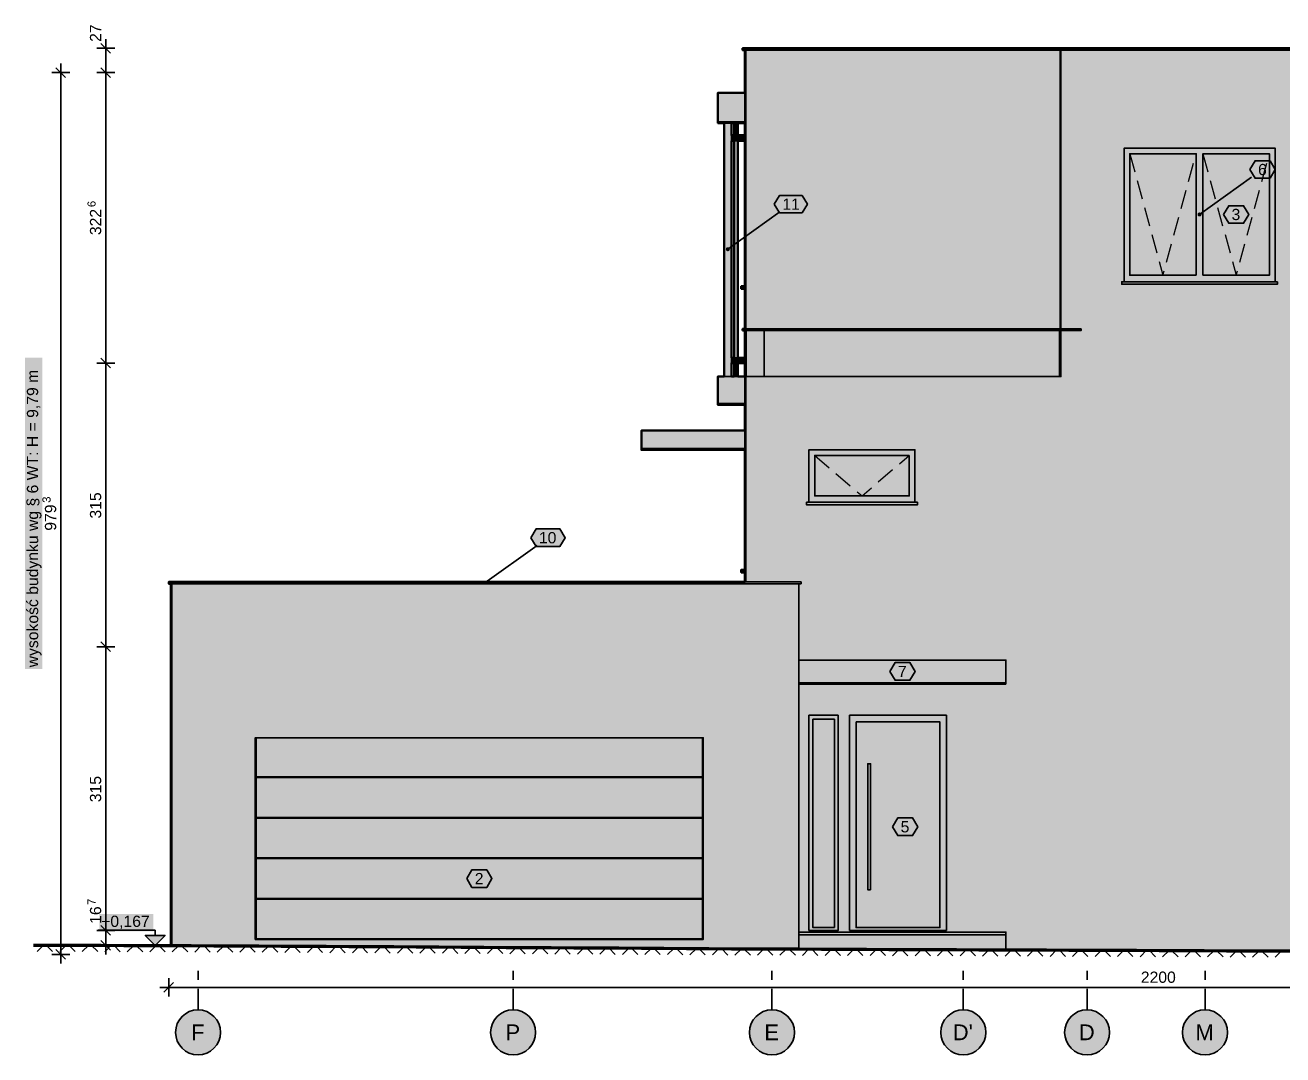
# Model space of a CAD drawing. Header units: metres. Extents: x -12.2 to 14, y -1.4 to 10.1.
# Drawn here: x -12.17 to 1.8, y -1.38 to 10.05 of the extents above; entities that cross this region are included whole.
import ezdxf

# ---------------------------------------------------------------- set-up
doc = ezdxf.new("R2010")
doc.units = ezdxf.units.M
doc.linetypes.add('KRESKOWA', pattern=[5.25, 4.2, -1.05])
doc.linetypes.add('PUNKTOWA', pattern=[10.5, 8.4, -1.05, 0, -1.05])
for name, color, linetype, lineweight in [('A-ELEWACJE', 7, 'Continuous', 35), ('A-KRESKOWANIE', 8, 'Continuous', 18), ('A-MASKA', 7, 'Continuous', 18), ('A-OPISY', 2, 'Continuous', 25), ('A-OSIE', 1, 'PUNKTOWA', 25), ('A-RZEDNE', 1, 'Continuous', 25), ('A-TEREN', 32, 'Continuous', 50), ('A-WYMIARY', 1, 'Continuous', 25)]:
    doc.layers.add(name, color=color, linetype=linetype, lineweight=lineweight)
doc.styles.add('PL_ARIAL', font='arial.ttf')

msp = doc.modelspace()

# ---------------------------------------------------------------- hatches: boundary and pattern name
at = {"layer": 'A-ELEWACJE', "true_color": 0x75787b}
for points in [[(-4.198, 9.796), (-0.698, 9.796), (-0.698, 9.776), (-4.198, 9.776)], [(4.577, 9.796), (4.577, 9.776), (-0.698, 9.776), (-0.698, 9.796)], [(-4.213, 7.125), (-4.213, 7.154), (-4.173, 7.154), (-4.173, 7.125)], [(1.742, 7.175), (0.013, 7.175), (0.013, 7.204), (1.742, 7.204)], [(-4.198, 6.68), (-0.438, 6.68), (-0.438, 6.66), (-4.198, 6.66)], [(-2.257, 4.754), (-2.257, 4.725), (-3.487, 4.725), (-3.487, 4.754)], [(-4.213, 3.975), (-4.213, 4.004), (-4.173, 4.004), (-4.173, 3.975)], [(-3.548, 3.85), (-10.573, 3.85), (-10.573, 3.87), (-3.548, 3.87)]]:
    msp.add_hatch(color=7, dxfattribs=at).paths.add_polyline_path(points)
at = {"layer": 'A-ELEWACJE', "true_color": 0x606060}
for points in [[(-4.173, 9.776), (-4.162, 9.776), (-4.162, 6.68), (-4.173, 6.68)], [(-4.173, 6.15), (-4.173, 6.66), (-4.168, 6.66), (-4.168, 6.15)]]:
    msp.add_hatch(color=7, dxfattribs=at).paths.add_polyline_path(points)
at = {"layer": 'A-ELEWACJE', "true_color": 0xf5f4f1}
h = msp.add_hatch(color=7, dxfattribs=at)
h.paths.add_polyline_path([(-3.473, 6.15), (-2.272, 6.15), (-0.672, 6.15), (-0.662, 6.15), (-0.662, 6.66), (-0.438, 6.66), (-0.438, 6.68), (-0.662, 6.68), (-0.662, 9.776), (0.028, 9.776), (1.728, 9.776), (2.928, 9.776), (3.828, 9.776), (4.553, 9.776), (4.553, 6.68), (4.317, 6.68), (4.317, 6.66), (4.553, 6.66), (4.553, 6.15), (8.428, 6.15), (8.428, 3), (8.428, -0.26), (8.178, -0.259), (7.928, -0.257), (7.678, -0.256), (7.428, -0.254), (7.178, -0.253), (6.928, -0.251), (6.678, -0.25), (6.428, -0.248), (6.178, -0.247), (5.928, -0.245), (5.678, -0.244), (5.428, -0.243), (5.178, -0.242), (4.928, -0.241), (4.678, -0.24), (4.428, -0.239), (4.178, -0.238), (3.928, -0.237), (3.678, -0.236), (3.428, -0.235), (3.178, -0.234), (2.928, -0.233), (2.678, -0.232), (2.428, -0.231), (2.178, -0.23), (1.927, -0.229), (1.677, -0.228), (1.427, -0.227), (1.177, -0.226), (0.927, -0.225), (0.677, -0.224), (0.427, -0.223), (0.177, -0.222), (-0.073, -0.221), (-0.323, -0.22), (-0.573, -0.219), (-0.823, -0.218), (-1.073, -0.217), (-1.273, -0.216), (-1.273, -0.05), (-1.273, -0.02), (-3.573, -0.02), (-3.573, 2.735), (-1.273, 2.735), (-1.273, 2.75), (-1.273, 3), (-1.273, 3.002), (-3.573, 3.002), (-3.573, 3.85), (-3.548, 3.85), (-3.548, 3.87), (-4.103, 3.87), (-4.162, 3.87), (-4.162, 6.15)])
h.paths.add_polyline_path([(3.816, 5.338), (2.939, 5.338), (2.939, 4.754), (2.913, 4.754), (2.913, 4.725), (3.842, 4.725), (3.842, 4.754), (3.816, 4.754)], flags=0)
h.paths.add_polyline_path([(3.816, 2.188), (3.039, 2.188), (3.039, 1.604), (3.013, 1.604), (3.013, 1.575), (3.842, 1.575), (3.842, 1.604), (3.816, 1.604)], flags=0)
h.paths.add_polyline_path([(-3.461, 5.338), (-3.461, 4.754), (-3.487, 4.754), (-3.487, 4.725), (-2.257, 4.725), (-2.257, 4.754), (-2.284, 4.754), (-2.284, 5.338)], flags=0)
h.paths.add_polyline_path([(-1.935, 2.388), (-3.01, 2.388), (-3.01, 0), (-1.935, 0)], flags=0)
h.paths.add_polyline_path([(-3.461, 2.388), (-3.461, 0), (-3.135, 0), (-3.135, 2.388)], flags=0)
h.paths.add_polyline_path([(3.816, 8.488), (2.939, 8.488), (2.939, 7.904), (2.913, 7.904), (2.913, 7.875), (3.842, 7.875), (3.842, 7.904), (3.816, 7.904)], flags=0)
h.paths.add_polyline_path([(0.04, 8.688), (0.04, 7.204), (0.013, 7.204), (0.013, 7.175), (1.742, 7.175), (1.742, 7.204), (1.716, 7.204), (1.716, 8.688)], flags=0)
for points in [[(-0.672, 6.68), (-3.518, 6.68), (-3.643, 6.68), (-3.653, 6.68), (-4.162, 6.68), (-4.162, 9.776), (-0.698, 9.776), (-0.672, 9.776)], [(-0.672, 9.776), (-0.662, 9.776), (-0.662, 6.68), (-0.672, 6.68)], [(-4.473, 8.965), (-4.473, 8.98), (-4.193, 8.98), (-4.193, 8.965)], [(-4.193, 8.965), (-4.193, 8.98), (-4.173, 8.98), (-4.173, 8.965)], [(-0.672, 6.15), (-0.672, 6.66), (-0.662, 6.66), (-0.662, 6.15)], [(-4.173, 6.15), (-4.162, 6.15), (-4.162, 3.87), (-4.173, 3.87)], [(-4.193, 5.835), (-4.473, 5.835), (-4.473, 5.85), (-4.193, 5.85)], [(-4.193, 5.835), (-4.193, 5.85), (-4.173, 5.85), (-4.173, 5.835)], [(-4.193, 5.35), (-4.193, 5.335), (-5.323, 5.335), (-5.323, 5.35)], [(-4.193, 5.335), (-4.193, 5.35), (-4.173, 5.35), (-4.173, 5.335)], [(-10.548, 3.85), (-10.537, 3.85), (-10.537, -0.169), (-10.548, -0.169)], [(-1.273, 2.735), (-3.573, 2.735), (-3.573, 2.75), (-1.273, 2.75)]]:
    msp.add_hatch(color=7, dxfattribs=at).paths.add_polyline_path(points)
at = {"layer": 'A-ELEWACJE', "true_color": 0x797d80}
for points in [[(-4.173, 9.302), (-4.173, 9.3), (-4.473, 9.3), (-4.473, 9.302)], [(-4.173, 6.152), (-4.173, 6.15), (-4.473, 6.15), (-4.473, 6.152)], [(-1.273, 3), (-3.573, 3), (-3.573, 3.002), (-1.273, 3.002)]]:
    msp.add_hatch(color=7, dxfattribs=at).paths.add_polyline_path(points)
at = {"layer": 'A-ELEWACJE', "true_color": 0xbab7af}
for points in [[(-4.173, 9.3), (-4.173, 8.98), (-4.193, 8.98), (-4.473, 8.98), (-4.473, 9.3)], [(-4.173, 6.15), (-4.173, 5.85), (-4.193, 5.85), (-4.473, 5.85), (-4.473, 6.15)], [(-3.573, 2.75), (-3.573, 3), (-1.273, 3), (-1.273, 2.75)]]:
    msp.add_hatch(color=7, dxfattribs=at).paths.add_polyline_path(points)
at = {"layer": 'A-ELEWACJE', "true_color": 0xa37650}
for points in [[(-4.403, 8.965), (-4.323, 8.965), (-4.323, 8.83), (-4.323, 8.77), (-4.323, 6.36), (-4.323, 6.3), (-4.323, 6.152), (-4.403, 6.152)], [(-4.253, 8.83), (-4.282, 8.83), (-4.293, 8.83), (-4.293, 8.965), (-4.253, 8.965)], [(-4.253, 6.36), (-4.282, 6.36), (-4.293, 6.36), (-4.293, 8.77), (-4.282, 8.77), (-4.253, 8.77)], [(-4.253, 6.152), (-4.293, 6.152), (-4.293, 6.3), (-4.282, 6.3), (-4.253, 6.3)]]:
    msp.add_hatch(color=7, dxfattribs=at).paths.add_polyline_path(points)
at = {"layer": 'A-ELEWACJE', "true_color": 0x6b6e70}
for points in [[(-4.282, 8.83), (-4.282, 8.77), (-4.323, 8.77), (-4.323, 8.83)], [(-4.173, 8.83), (-4.173, 8.77), (-4.282, 8.77), (-4.282, 8.83)], [(-4.282, 6.36), (-4.282, 6.3), (-4.323, 6.3), (-4.323, 6.36)], [(-4.173, 6.36), (-4.173, 6.3), (-4.282, 6.3), (-4.282, 6.36)]]:
    msp.add_hatch(color=7, dxfattribs=at).paths.add_polyline_path(points)
at = {"layer": 'A-ELEWACJE', "true_color": 0x6a6d70}
h = msp.add_hatch(color=7, dxfattribs=at)
h.paths.add_polyline_path([(1.716, 8.688), (1.716, 7.204), (0.04, 7.204), (0.04, 8.688)])
h.paths.add_polyline_path([(1.653, 7.275), (1.653, 8.625), (0.915, 8.625), (0.915, 7.275)], flags=0)
h.paths.add_polyline_path([(0.84, 8.625), (0.102, 8.625), (0.102, 7.275), (0.84, 7.275)], flags=0)
at = {"layer": 'A-ELEWACJE', "true_color": 0xa9c3cd}
for points in [[(0.84, 7.275), (0.102, 7.275), (0.102, 8.625), (0.84, 8.625)], [(1.653, 7.275), (0.915, 7.275), (0.915, 8.625), (1.653, 8.625)], [(-2.348, 4.825), (-3.397, 4.825), (-3.397, 5.275), (-2.348, 5.275)], [(-3.178, 2.345), (-3.178, 0.03), (-3.417, 0.03), (-3.417, 2.345)]]:
    msp.add_hatch(color=7, dxfattribs=at).paths.add_polyline_path(points)
at = {"layer": 'A-ELEWACJE', "true_color": 0x979a9e}
for points in [[(-4.16, 6.66), (-4.16, 6.15), (-4.162, 6.15), (-4.168, 6.15), (-4.168, 6.66)], [(-4.16, 6.15), (-4.16, 6.66), (-3.958, 6.66), (-3.958, 6.15)], [(-0.677, 6.66), (-0.677, 6.15), (-2.272, 6.15), (-3.473, 6.15), (-3.958, 6.15), (-3.958, 6.66)]]:
    msp.add_hatch(color=7, dxfattribs=at).paths.add_polyline_path(points)
at = {"layer": 'A-ELEWACJE', "true_color": 0xbebbb4}
msp.add_hatch(color=7, dxfattribs=at).paths.add_polyline_path([(-0.672, 6.15), (-0.677, 6.15), (-0.677, 6.66), (-0.672, 6.66)])
at = {"layer": 'A-ELEWACJE', "true_color": 0x75797c}
msp.add_hatch(color=7, dxfattribs=at).paths.add_polyline_path([(-5.323, 5.35), (-5.323, 5.55), (-4.173, 5.55), (-4.173, 5.5), (-4.173, 5.488), (-4.173, 5.35)])
at = {"layer": 'A-ELEWACJE', "true_color": 0x6a6d70}
h = msp.add_hatch(color=7, dxfattribs=at)
h.paths.add_polyline_path([(-3.461, 4.754), (-3.461, 5.338), (-2.284, 5.338), (-2.284, 4.754)])
h.paths.add_polyline_path([(-3.397, 5.275), (-3.397, 4.825), (-2.348, 4.825), (-2.348, 5.275)], flags=0)
at = {"layer": 'A-ELEWACJE', "true_color": 0xf5f4f1}
h = msp.add_hatch(color=7, dxfattribs=at)
h.paths.add_polyline_path([(-9.623, 3.85), (-4.622, 3.85), (-3.573, 3.85), (-3.573, 3.002), (-3.573, 3), (-3.573, 2.75), (-3.573, 2.735), (-3.573, -0.02), (-3.573, -0.05), (-3.573, -0.207), (-3.823, -0.206), (-4.073, -0.205), (-4.323, -0.204), (-4.573, -0.202), (-4.823, -0.201), (-5.073, -0.199), (-5.323, -0.198), (-5.573, -0.196), (-5.823, -0.195), (-6.073, -0.193), (-6.323, -0.192), (-6.573, -0.19), (-6.823, -0.189), (-7.073, -0.187), (-7.323, -0.186), (-7.573, -0.184), (-7.823, -0.183), (-8.073, -0.181), (-8.323, -0.18), (-8.573, -0.178), (-8.823, -0.177), (-9.073, -0.175), (-9.323, -0.174), (-9.573, -0.173), (-9.823, -0.172), (-10.073, -0.171), (-10.323, -0.17), (-10.537, -0.169), (-10.537, 3.85)])
h.paths.add_polyline_path([(-4.635, -0.1), (-4.635, 2.138), (-9.611, 2.138), (-9.611, -0.1)], flags=0)
at = {"layer": 'A-ELEWACJE', "true_color": 0x6a6d70}
h = msp.add_hatch(color=7, dxfattribs=at)
h.paths.add_polyline_path([(-3.178, 0), (-3.417, 0), (-3.461, 0), (-3.461, 2.388), (-3.135, 2.388), (-3.135, 0)])
h.paths.add_polyline_path([(-3.178, 2.345), (-3.417, 2.345), (-3.417, 0.03), (-3.178, 0.03)], flags=0)
h = msp.add_hatch(color=7, dxfattribs=at)
h.paths.add_polyline_path([(-2.007, 0), (-2.938, 0), (-3.01, 0), (-3.01, 2.388), (-1.935, 2.388), (-1.935, 0)])
h.paths.add_polyline_path([(-2.938, 0.03), (-2.007, 0.03), (-2.007, 2.315), (-2.938, 2.315)], flags=0)
at = {"layer": 'A-ELEWACJE', "true_color": 0x707376}
h = msp.add_hatch(color=7, dxfattribs=at)
h.paths.add_polyline_path([(-2.938, 0.03), (-2.938, 2.315), (-2.007, 2.315), (-2.007, 0.03)])
h.paths.add_polyline_path([(-2.808, 0.45), (-2.777, 0.45), (-2.777, 1.85), (-2.808, 1.85)], flags=0)
at = {"layer": 'A-ELEWACJE', "true_color": 0xeae8e1}
for points in [[(-9.602, 0), (-9.611, 0), (-9.611, 2.138), (-9.602, 2.138), (-9.602, 1.704), (-6.372, 1.704), (-6.372, 1.696), (-9.602, 1.696), (-9.602, 1.254), (-6.372, 1.254), (-6.372, 1.246), (-9.602, 1.246), (-9.602, 0.804), (-6.372, 0.804), (-6.372, 0.796), (-9.602, 0.796), (-9.602, 0.354), (-6.372, 0.354), (-6.372, 0.346), (-9.602, 0.346)], [(-5.473, 0.346), (-5.473, 0.354), (-4.643, 0.354), (-4.643, 0.796), (-5.473, 0.796), (-5.473, 0.804), (-4.643, 0.804), (-4.643, 1.246), (-5.473, 1.246), (-5.473, 1.254), (-4.643, 1.254), (-4.643, 1.696), (-5.473, 1.696), (-5.473, 1.704), (-4.643, 1.704), (-4.643, 2.138), (-4.635, 2.138), (-4.635, 0), (-4.643, 0), (-4.643, 0.346)]]:
    msp.add_hatch(color=7, dxfattribs=at).paths.add_polyline_path(points)
at = {"layer": 'A-ELEWACJE', "true_color": 0x75777a}
for points in [[(-4.643, 1.704), (-9.602, 1.704), (-9.602, 2.138), (-4.643, 2.138)], [(-4.643, 1.254), (-9.602, 1.254), (-9.602, 1.696), (-4.643, 1.696)], [(-4.643, 1.246), (-4.643, 0.804), (-9.602, 0.804), (-9.602, 1.246)], [(-4.643, 0.796), (-4.643, 0.354), (-9.602, 0.354), (-9.602, 0.796)], [(-4.643, 0.346), (-4.643, -0.096), (-9.602, -0.096), (-9.602, 0.346)]]:
    msp.add_hatch(color=7, dxfattribs=at).paths.add_polyline_path(points)
at = {"layer": 'A-ELEWACJE', "true_color": 0xbec2c5}
msp.add_hatch(color=7, dxfattribs=at).paths.add_polyline_path([(-2.808, 0.45), (-2.808, 1.85), (-2.777, 1.85), (-2.777, 0.45)])
at = {"layer": 'A-ELEWACJE', "true_color": 0xf0ede8}
for points in [[(-6.372, 1.704), (-6.348, 1.704), (-6.348, 1.696), (-6.372, 1.696)], [(-6.348, 1.704), (-5.497, 1.704), (-5.497, 1.696), (-6.348, 1.696)], [(-5.473, 1.696), (-5.497, 1.696), (-5.497, 1.704), (-5.473, 1.704)], [(-6.372, 1.254), (-6.348, 1.254), (-6.348, 1.246), (-6.372, 1.246)], [(-6.348, 1.254), (-5.497, 1.254), (-5.497, 1.246), (-6.348, 1.246)], [(-5.473, 1.246), (-5.497, 1.246), (-5.497, 1.254), (-5.473, 1.254)], [(-6.372, 0.804), (-6.348, 0.804), (-6.348, 0.796), (-6.372, 0.796)], [(-6.348, 0.804), (-5.497, 0.804), (-5.497, 0.796), (-6.348, 0.796)], [(-5.473, 0.796), (-5.497, 0.796), (-5.497, 0.804), (-5.473, 0.804)], [(-6.372, 0.354), (-6.348, 0.354), (-6.348, 0.346), (-6.372, 0.346)], [(-6.348, 0.354), (-5.497, 0.354), (-5.497, 0.346), (-6.348, 0.346)], [(-5.473, 0.346), (-5.497, 0.346), (-5.497, 0.354), (-5.473, 0.354)]]:
    msp.add_hatch(color=7, dxfattribs=at).paths.add_polyline_path(points)
at = {"layer": 'A-ELEWACJE', "true_color": 0x959799}
for points in [[(-9.611, -0.015), (-9.611, 0), (-9.602, 0), (-9.602, -0.015)], [(-4.643, -0.015), (-4.643, 0), (-4.635, 0), (-4.635, -0.015)]]:
    msp.add_hatch(color=7, dxfattribs=at).paths.add_polyline_path(points)
at = {"layer": 'A-ELEWACJE', "true_color": 0xcdc9c0}
for points in [[(-9.611, -0.08), (-9.611, -0.015), (-9.602, -0.015), (-9.602, -0.08)], [(-4.643, -0.08), (-4.643, -0.015), (-4.635, -0.015), (-4.635, -0.08)]]:
    msp.add_hatch(color=7, dxfattribs=at).paths.add_polyline_path(points)
at = {"layer": 'A-ELEWACJE', "true_color": 0xededed}
msp.add_hatch(color=7, dxfattribs=at).paths.add_polyline_path([(-9.602, -0.08), (-9.602, -0.096), (-4.643, -0.096), (-4.643, -0.08), (-4.635, -0.08), (-4.635, -0.1), (-9.611, -0.1), (-9.611, -0.08)])
at = {"layer": 'A-ELEWACJE', "true_color": 0xc2beb6}
msp.add_hatch(color=7, dxfattribs=at).paths.add_polyline_path([(-1.273, -0.05), (-3.573, -0.05), (-3.573, -0.02), (-1.273, -0.02)])
at = {"layer": 'A-ELEWACJE', "true_color": 0x969087}
msp.add_hatch(color=7, dxfattribs=at).paths.add_polyline_path([(-3.573, -0.05), (-1.273, -0.05), (-1.273, -0.216), (-1.323, -0.216), (-1.573, -0.215), (-1.823, -0.214), (-2.073, -0.213), (-2.323, -0.212), (-2.573, -0.211), (-2.823, -0.21), (-3.073, -0.209), (-3.323, -0.208), (-3.573, -0.207)])
at = {"layer": 'A-MASKA', "true_color": 0xffffff}
for points in [[(-11.975, 2.901), (-11.975, 6.359), (-12.168, 6.359), (-12.168, 2.901)], [(-11.343, -0.01), (-10.743, -0.01), (-10.743, 0.183), (-11.343, 0.183)]]:
    msp.add_hatch(color=7, dxfattribs=at).paths.add_polyline_path(points)
at = {"layer": 'A-OPISY', "true_color": 0xffffff}
for points in [[(1.437, 8.45), (1.495, 8.547), (1.66, 8.547), (1.718, 8.45), (1.66, 8.352), (1.495, 8.352)], [(-3.847, 8.065), (-3.788, 8.162), (-3.537, 8.162), (-3.478, 8.065), (-3.537, 7.967), (-3.788, 7.967)], [(1.143, 7.95), (1.202, 8.047), (1.366, 8.047), (1.424, 7.95), (1.366, 7.853), (1.202, 7.853)], [(-6.551, 4.36), (-6.493, 4.458), (-6.227, 4.458), (-6.169, 4.36), (-6.227, 4.263), (-6.493, 4.263)], [(-2.563, 2.875), (-2.505, 2.973), (-2.34, 2.973), (-2.282, 2.875), (-2.34, 2.777), (-2.505, 2.777)], [(-2.533, 1.15), (-2.475, 1.248), (-2.31, 1.248), (-2.252, 1.15), (-2.31, 1.053), (-2.475, 1.053)], [(-7.263, 0.575), (-7.205, 0.672), (-7.04, 0.672), (-6.982, 0.575), (-7.04, 0.477), (-7.205, 0.477)]]:
    msp.add_hatch(color=7, dxfattribs=at).paths.add_polyline_path(points)
at = {"layer": 'A-OPISY', "true_color": 0x000000}
for points in [[(0.9, 7.95), (0.899, 7.956), (0.897, 7.961), (0.893, 7.966), (0.889, 7.969), (0.883, 7.972), (0.877, 7.973), (0.872, 7.972), (0.866, 7.969), (0.862, 7.966), (0.858, 7.961), (0.856, 7.956), (0.855, 7.95), (0.856, 7.944), (0.858, 7.939), (0.862, 7.934), (0.866, 7.931), (0.872, 7.928), (0.877, 7.928), (0.883, 7.928), (0.889, 7.931), (0.893, 7.934), (0.897, 7.939), (0.899, 7.944)], [(-4.34, 7.565), (-4.341, 7.571), (-4.343, 7.576), (-4.347, 7.581), (-4.351, 7.584), (-4.357, 7.587), (-4.362, 7.587), (-4.368, 7.587), (-4.374, 7.584), (-4.378, 7.581), (-4.382, 7.576), (-4.384, 7.571), (-4.385, 7.565), (-4.384, 7.559), (-4.382, 7.554), (-4.378, 7.549), (-4.374, 7.546), (-4.368, 7.543), (-4.362, 7.542), (-4.357, 7.543), (-4.351, 7.546), (-4.347, 7.549), (-4.343, 7.554), (-4.341, 7.559)], [(-7.038, 3.86), (-7.038, 3.866), (-7.041, 3.871), (-7.044, 3.876), (-7.049, 3.879), (-7.054, 3.882), (-7.06, 3.883), (-7.066, 3.882), (-7.071, 3.879), (-7.076, 3.876), (-7.079, 3.871), (-7.082, 3.866), (-7.083, 3.86), (-7.082, 3.854), (-7.079, 3.849), (-7.076, 3.844), (-7.071, 3.841), (-7.066, 3.838), (-7.06, 3.838), (-7.054, 3.838), (-7.049, 3.841), (-7.044, 3.844), (-7.041, 3.849), (-7.038, 3.854)]]:
    msp.add_hatch(color=7, dxfattribs=at).paths.add_polyline_path(points)
at = {"layer": 'A-OSIE', "true_color": 0xffffff}
for points in [[(-9.997, -1.133), (-10, -1.1), (-10.006, -1.068), (-10.017, -1.037), (-10.031, -1.008), (-10.049, -0.981), (-10.071, -0.956), (-10.095, -0.934), (-10.122, -0.916), (-10.152, -0.902), (-10.183, -0.891), (-10.215, -0.885), (-10.247, -0.883), (-10.28, -0.885), (-10.312, -0.891), (-10.343, -0.902), (-10.372, -0.916), (-10.4, -0.934), (-10.424, -0.956), (-10.446, -0.981), (-10.464, -1.008), (-10.478, -1.037), (-10.489, -1.068), (-10.495, -1.1), (-10.497, -1.133), (-10.495, -1.165), (-10.489, -1.197), (-10.478, -1.228), (-10.464, -1.258), (-10.446, -1.285), (-10.424, -1.31), (-10.4, -1.331), (-10.372, -1.349), (-10.343, -1.364), (-10.312, -1.374), (-10.28, -1.381), (-10.247, -1.383), (-10.215, -1.381), (-10.183, -1.374), (-10.152, -1.364), (-10.122, -1.349), (-10.095, -1.331), (-10.071, -1.31), (-10.049, -1.285), (-10.031, -1.258), (-10.017, -1.228), (-10.006, -1.197), (-10, -1.165)], [(-6.497, -1.133), (-6.5, -1.1), (-6.506, -1.068), (-6.517, -1.037), (-6.531, -1.008), (-6.549, -0.981), (-6.571, -0.956), (-6.595, -0.934), (-6.622, -0.916), (-6.652, -0.902), (-6.683, -0.891), (-6.715, -0.885), (-6.747, -0.883), (-6.78, -0.885), (-6.812, -0.891), (-6.843, -0.902), (-6.872, -0.916), (-6.9, -0.934), (-6.924, -0.956), (-6.946, -0.981), (-6.964, -1.008), (-6.978, -1.037), (-6.989, -1.068), (-6.995, -1.1), (-6.997, -1.133), (-6.995, -1.165), (-6.989, -1.197), (-6.978, -1.228), (-6.964, -1.258), (-6.946, -1.285), (-6.924, -1.31), (-6.9, -1.331), (-6.872, -1.349), (-6.843, -1.364), (-6.812, -1.374), (-6.78, -1.381), (-6.747, -1.383), (-6.715, -1.381), (-6.683, -1.374), (-6.652, -1.364), (-6.622, -1.349), (-6.595, -1.331), (-6.571, -1.31), (-6.549, -1.285), (-6.531, -1.258), (-6.517, -1.228), (-6.506, -1.197), (-6.5, -1.165)], [(-3.622, -1.133), (-3.625, -1.1), (-3.631, -1.068), (-3.642, -1.037), (-3.656, -1.008), (-3.674, -0.981), (-3.696, -0.956), (-3.72, -0.934), (-3.747, -0.916), (-3.777, -0.902), (-3.808, -0.891), (-3.84, -0.885), (-3.872, -0.883), (-3.905, -0.885), (-3.937, -0.891), (-3.968, -0.902), (-3.997, -0.916), (-4.025, -0.934), (-4.049, -0.956), (-4.071, -0.981), (-4.089, -1.008), (-4.103, -1.037), (-4.114, -1.068), (-4.12, -1.1), (-4.122, -1.133), (-4.12, -1.165), (-4.114, -1.197), (-4.103, -1.228), (-4.089, -1.258), (-4.071, -1.285), (-4.049, -1.31), (-4.025, -1.331), (-3.997, -1.349), (-3.968, -1.364), (-3.937, -1.374), (-3.905, -1.381), (-3.872, -1.383), (-3.84, -1.381), (-3.808, -1.374), (-3.777, -1.364), (-3.747, -1.349), (-3.72, -1.331), (-3.696, -1.31), (-3.674, -1.285), (-3.656, -1.258), (-3.642, -1.228), (-3.631, -1.197), (-3.625, -1.165)], [(-1.497, -1.133), (-1.5, -1.1), (-1.506, -1.068), (-1.517, -1.037), (-1.531, -1.008), (-1.549, -0.981), (-1.571, -0.956), (-1.595, -0.934), (-1.622, -0.916), (-1.652, -0.902), (-1.683, -0.891), (-1.715, -0.885), (-1.747, -0.883), (-1.78, -0.885), (-1.812, -0.891), (-1.843, -0.902), (-1.872, -0.916), (-1.9, -0.934), (-1.924, -0.956), (-1.946, -0.981), (-1.964, -1.008), (-1.978, -1.037), (-1.989, -1.068), (-1.995, -1.1), (-1.997, -1.133), (-1.995, -1.165), (-1.989, -1.197), (-1.978, -1.228), (-1.964, -1.258), (-1.946, -1.285), (-1.924, -1.31), (-1.9, -1.331), (-1.872, -1.349), (-1.843, -1.364), (-1.812, -1.374), (-1.78, -1.381), (-1.747, -1.383), (-1.715, -1.381), (-1.683, -1.374), (-1.652, -1.364), (-1.622, -1.349), (-1.595, -1.331), (-1.571, -1.31), (-1.549, -1.285), (-1.531, -1.258), (-1.517, -1.228), (-1.506, -1.197), (-1.5, -1.165)], [(-0.122, -1.133), (-0.125, -1.1), (-0.131, -1.068), (-0.142, -1.037), (-0.156, -1.008), (-0.174, -0.981), (-0.196, -0.956), (-0.22, -0.934), (-0.247, -0.916), (-0.277, -0.902), (-0.308, -0.891), (-0.34, -0.885), (-0.372, -0.883), (-0.405, -0.885), (-0.437, -0.891), (-0.468, -0.902), (-0.497, -0.916), (-0.525, -0.934), (-0.549, -0.956), (-0.571, -0.981), (-0.589, -1.008), (-0.603, -1.037), (-0.614, -1.068), (-0.62, -1.1), (-0.622, -1.133), (-0.62, -1.165), (-0.614, -1.197), (-0.603, -1.228), (-0.589, -1.258), (-0.571, -1.285), (-0.549, -1.31), (-0.525, -1.331), (-0.497, -1.349), (-0.468, -1.364), (-0.437, -1.374), (-0.405, -1.381), (-0.372, -1.383), (-0.34, -1.381), (-0.308, -1.374), (-0.277, -1.364), (-0.247, -1.349), (-0.22, -1.331), (-0.196, -1.31), (-0.174, -1.285), (-0.156, -1.258), (-0.142, -1.228), (-0.131, -1.197), (-0.125, -1.165)], [(1.188, -1.133), (1.185, -1.1), (1.179, -1.068), (1.168, -1.037), (1.154, -1.008), (1.136, -0.981), (1.114, -0.956), (1.09, -0.934), (1.063, -0.916), (1.033, -0.902), (1.002, -0.891), (0.97, -0.885), (0.938, -0.883), (0.905, -0.885), (0.873, -0.891), (0.842, -0.902), (0.813, -0.916), (0.785, -0.934), (0.761, -0.956), (0.739, -0.981), (0.721, -1.008), (0.707, -1.037), (0.696, -1.068), (0.69, -1.1), (0.688, -1.133), (0.69, -1.165), (0.696, -1.197), (0.707, -1.228), (0.721, -1.258), (0.739, -1.285), (0.761, -1.31), (0.785, -1.331), (0.813, -1.349), (0.842, -1.364), (0.873, -1.374), (0.905, -1.381), (0.938, -1.383), (0.97, -1.381), (1.002, -1.374), (1.033, -1.364), (1.063, -1.349), (1.09, -1.331), (1.114, -1.31), (1.136, -1.285), (1.154, -1.258), (1.168, -1.228), (1.179, -1.197), (1.185, -1.165)]]:
    msp.add_hatch(color=7, dxfattribs=at).paths.add_polyline_path(points)
at = {"layer": 'A-RZEDNE', "true_color": 0x000000}
msp.add_hatch(color=7, dxfattribs=at).paths.add_polyline_path([(-10.723, -0.167), (-10.613, -0.057), (-10.833, -0.057)])

# ---------------------------------------------------------------- linework, layer by layer
at = {"layer": 'A-ELEWACJE', "lineweight": 50, "ltscale": 0.05}
for points in [[(-10.548, -0.168), (-10.548, 0), (-10.548, 2.088), (-10.548, 2.1), (-10.548, 3.635), (-10.548, 3.65), (-10.548, 3.85), (-10.573, 3.85), (-10.573, 3.87), (-10.028, 3.87), (-4.482, 3.87), (-4.203, 3.87), (-4.173, 3.87), (-4.173, 3.975), (-4.213, 3.975), (-4.213, 4.004), (-4.173, 4.004), (-4.173, 5.335), (-4.193, 5.335), (-5.323, 5.335), (-5.323, 5.35), (-5.323, 5.55), (-4.173, 5.55), (-4.173, 5.835), (-4.193, 5.835), (-4.473, 5.835), (-4.473, 5.85), (-4.473, 6.15), (-4.473, 6.152), (-4.403, 6.152), (-4.403, 8.965), (-4.473, 8.965), (-4.473, 8.98), (-4.473, 9.3), (-4.473, 9.302), (-4.173, 9.302), (-4.173, 9.776), (-4.198, 9.776), (-4.198, 9.796), (-3.653, 9.796), (-0.698, 9.796), (4.577, 9.796)], [(-4.323, 8.965), (-4.323, 8.83), (-4.293, 8.83), (-4.293, 8.965), (-4.323, 8.965)], [(-4.173, 8.9), (-4.173, 8.965), (-4.193, 8.965), (-4.253, 8.965), (-4.253, 8.83), (-4.173, 8.83), (-4.173, 8.888), (-4.173, 8.9)], [(-4.323, 8.77), (-4.323, 6.36), (-4.293, 6.36), (-4.293, 8.77), (-4.323, 8.77)], [(-4.198, 6.66), (-4.198, 6.68), (-4.173, 6.68), (-4.173, 7.125), (-4.213, 7.125), (-4.213, 7.154), (-4.173, 7.154), (-4.173, 8.77), (-4.253, 8.77), (-4.253, 6.36), (-4.173, 6.36), (-4.173, 6.66), (-4.198, 6.66)], [(-4.293, 6.152), (-4.293, 6.3), (-4.323, 6.3), (-4.323, 6.152), (-4.293, 6.152)], [(-4.253, 6.3), (-4.253, 6.152), (-4.173, 6.152), (-4.173, 6.3), (-4.253, 6.3)]]:
    msp.add_lwpolyline(points, dxfattribs=at)
at = {"layer": 'A-ELEWACJE', "lineweight": 35, "ltscale": 0.05}
for points in [[(-0.698, 9.776), (-4.198, 9.776), (-4.198, 9.796), (-0.698, 9.796)], [(-0.698, 9.796), (4.577, 9.796), (4.577, 9.776), (-0.698, 9.776), (-0.698, 9.796)], [(-4.173, 6.68), (-4.173, 9.776)], [(-4.162, 9.776), (-4.162, 6.68)], [(-0.672, 6.68), (-0.672, 9.776)], [(-0.662, 9.776), (-0.662, 6.68)], [(-4.173, 9.3), (-4.473, 9.3), (-4.473, 9.302), (-4.173, 9.302)], [(-4.473, 8.98), (-4.473, 9.3)], [(-4.193, 8.965), (-4.473, 8.965), (-4.473, 8.98), (-4.193, 8.98), (-4.193, 8.965)], [(-4.403, 6.152), (-4.403, 8.965)], [(-4.323, 8.965), (-4.323, 8.83)], [(-4.293, 8.83), (-4.293, 8.965)], [(-4.253, 8.965), (-4.253, 8.83)], [(-4.173, 8.98), (-4.192, 8.98)], [(-4.173, 8.965), (-4.192, 8.965)], [(-4.323, 8.83), (-4.282, 8.83), (-4.282, 8.77), (-4.323, 8.77), (-4.323, 8.83)], [(-4.282, 8.83), (-4.173, 8.83)], [(-4.323, 8.77), (-4.323, 6.36)], [(-4.293, 6.36), (-4.293, 8.77)], [(-4.173, 8.77), (-4.282, 8.77)], [(-4.253, 8.77), (-4.253, 6.36)], [(1.716, 7.204), (1.716, 8.688), (0.04, 8.688), (0.04, 7.204)], [(0.84, 7.275), (0.84, 8.625), (0.102, 8.625), (0.102, 7.275), (0.84, 7.275)], [(0.915, 7.275), (1.653, 7.275), (1.653, 8.625), (0.915, 8.625), (0.915, 7.275)], [(-4.173, 7.125), (-4.213, 7.125), (-4.213, 7.154), (-4.173, 7.154)], [(1.742, 7.204), (1.742, 7.175), (0.013, 7.175), (0.013, 7.204), (1.742, 7.204)], [(-4.198, 6.66), (-4.198, 6.68), (-0.438, 6.68), (-0.438, 6.66), (-4.198, 6.66)], [(-4.173, 6.15), (-4.173, 6.66)], [(-4.168, 6.15), (-4.168, 6.66)], [(-4.16, 6.15), (-4.16, 6.66)], [(-3.958, 6.66), (-3.958, 6.15)], [(-0.677, 6.66), (-0.677, 6.15)], [(-0.662, 6.66), (-0.662, 6.15), (-0.672, 6.15), (-0.672, 6.66)], [(-4.323, 6.36), (-4.282, 6.36), (-4.282, 6.3), (-4.323, 6.3), (-4.323, 6.36)], [(-4.323, 6.3), (-4.323, 6.152)], [(-4.293, 6.152), (-4.293, 6.3)], [(-4.282, 6.36), (-4.173, 6.36)], [(-4.173, 6.3), (-4.282, 6.3)], [(-4.253, 6.3), (-4.253, 6.152)], [(-4.173, 6.15), (-4.473, 6.15), (-4.473, 6.152), (-4.173, 6.152)], [(-4.473, 5.85), (-4.473, 6.15)], [(-4.173, 3.87), (-4.173, 6.15), (-4.162, 6.15), (-4.162, 3.87)], [(-4.162, 6.15), (-3.473, 6.15), (-2.272, 6.15), (-0.673, 6.15)], [(-4.193, 5.85), (-4.193, 5.835), (-4.473, 5.835), (-4.473, 5.85), (-4.193, 5.85)], [(-4.173, 5.85), (-4.192, 5.85)], [(-4.173, 5.835), (-4.192, 5.835)], [(-4.173, 5.35), (-5.323, 5.35), (-5.323, 5.55), (-4.173, 5.55)], [(-4.193, 5.35), (-4.193, 5.335), (-5.323, 5.335), (-5.323, 5.35)], [(-4.173, 5.335), (-4.192, 5.335)], [(-2.284, 4.754), (-2.284, 5.338), (-3.461, 5.338), (-3.461, 4.754)], [(-2.348, 5.275), (-3.397, 5.275), (-3.397, 4.825), (-2.348, 4.825), (-2.348, 5.275)], [(-3.487, 4.754), (-2.257, 4.754), (-2.257, 4.725), (-3.487, 4.725), (-3.487, 4.754)], [(-4.173, 3.975), (-4.213, 3.975), (-4.213, 4.004), (-4.173, 4.004)], [(-3.548, 3.85), (-10.573, 3.85), (-10.573, 3.87), (-3.548, 3.87), (-3.548, 3.85)], [(-10.548, -0.168), (-10.548, 3.85)], [(-10.537, 3.85), (-10.537, -0.168)], [(-3.573, 3.85), (-3.573, 3.002)], [(-1.273, 3), (-3.573, 3), (-3.573, 3.002), (-1.273, 3.002), (-1.273, 3)], [(-3.573, 2.75), (-3.573, 3)], [(-1.273, 3), (-1.273, 2.75)], [(-1.273, 2.735), (-3.573, 2.735), (-3.573, 2.75), (-1.273, 2.75), (-1.273, 2.735)], [(-3.573, 2.735), (-3.573, -0.02)], [(-3.135, 2.388), (-3.461, 2.388), (-3.461, 0), (-3.135, 0), (-3.135, 2.388)], [(-1.935, 0), (-1.935, 2.388), (-3.01, 2.388), (-3.01, 0), (-1.935, 0)], [(-3.178, 0.03), (-3.178, 2.345), (-3.417, 2.345), (-3.417, 0.03), (-3.178, 0.03)], [(-2.938, 2.315), (-2.938, 0.03), (-2.007, 0.03), (-2.007, 2.315), (-2.938, 2.315)], [(-9.611, -0.1), (-4.635, -0.1), (-4.635, 2.138), (-9.611, 2.138), (-9.611, -0.1)], [(-4.643, 2.138), (-4.643, 1.704), (-9.602, 1.704), (-9.602, 2.138)], [(-2.777, 0.45), (-2.808, 0.45), (-2.808, 1.85), (-2.777, 1.85), (-2.777, 0.45)], [(-4.643, 1.696), (-4.643, 1.254), (-9.602, 1.254), (-9.602, 1.696), (-4.643, 1.696)], [(-9.602, 1.246), (-4.643, 1.246), (-4.643, 0.804), (-9.602, 0.804), (-9.602, 1.246)], [(-9.602, 0.796), (-4.643, 0.796), (-4.643, 0.354), (-9.602, 0.354), (-9.602, 0.796)], [(-9.602, 0.346), (-4.643, 0.346), (-4.643, -0.096), (-9.602, -0.096), (-9.602, 0.346)], [(-1.273, -0.05), (-3.573, -0.05), (-3.573, -0.02), (-1.273, -0.02), (-1.273, -0.05)], [(-3.573, -0.206), (-3.573, -0.05)], [(-1.273, -0.05), (-1.273, -0.216)]]:
    msp.add_lwpolyline(points, dxfattribs=at)
at = {"layer": 'A-ELEWACJE', "linetype": 'KRESKOWA', "lineweight": 25, "ltscale": 0.05, "flags": 128}
for points in [[(0.102, 8.625), (0.471, 7.275), (0.84, 8.625)], [(0.915, 8.625), (1.284, 7.275), (1.653, 8.625)], [(-3.397, 5.275), (-2.872, 4.825), (-2.348, 5.275)]]:
    msp.add_lwpolyline(points, dxfattribs=at)
at = {"layer": 'A-KRESKOWANIE', "lineweight": 25, "ltscale": 0.05}
for points in [[(-12.033, -0.234), (-11.962, -0.163)], [(-11.933, -0.163), (-11.862, -0.234)], [(-11.783, -0.235), (-11.712, -0.164)], [(-11.683, -0.164), (-11.612, -0.235)], [(-11.533, -0.236), (-11.462, -0.165)], [(-11.433, -0.165), (-11.362, -0.236)], [(-11.283, -0.237), (-11.212, -0.166)], [(-11.183, -0.166), (-11.112, -0.237)], [(-11.033, -0.238), (-10.962, -0.167)], [(-10.933, -0.167), (-10.862, -0.238)], [(-10.783, -0.239), (-10.712, -0.168)], [(-10.683, -0.168), (-10.612, -0.239)], [(-10.533, -0.24), (-10.462, -0.169)], [(-10.433, -0.169), (-10.362, -0.24)], [(-10.283, -0.241), (-10.212, -0.17)], [(-10.183, -0.17), (-10.112, -0.241)], [(-10.033, -0.242), (-9.962, -0.171)], [(-9.933, -0.171), (-9.862, -0.242)], [(-9.783, -0.243), (-9.712, -0.172)], [(-9.683, -0.172), (-9.612, -0.243)], [(-9.533, -0.244), (-9.462, -0.173)], [(-9.433, -0.173), (-9.362, -0.244)], [(-9.283, -0.245), (-9.212, -0.174)], [(-9.183, -0.175), (-9.113, -0.246)], [(-9.033, -0.246), (-8.962, -0.176)], [(-8.933, -0.176), (-8.863, -0.247)], [(-8.783, -0.248), (-8.712, -0.177)], [(-8.683, -0.177), (-8.613, -0.249)], [(-8.533, -0.249), (-8.462, -0.179)], [(-8.433, -0.179), (-8.363, -0.25)], [(-8.283, -0.251), (-8.212, -0.18)], [(-8.183, -0.18), (-8.113, -0.252)], [(-8.033, -0.252), (-7.962, -0.182)], [(-7.933, -0.182), (-7.863, -0.253)], [(-7.783, -0.254), (-7.712, -0.183)], [(-7.683, -0.183), (-7.613, -0.255)], [(-7.533, -0.255), (-7.462, -0.185)], [(-7.433, -0.185), (-7.363, -0.256)], [(-7.283, -0.257), (-7.212, -0.186)], [(-7.183, -0.186), (-7.113, -0.258)], [(-7.033, -0.258), (-6.962, -0.188)], [(-6.933, -0.188), (-6.863, -0.259)], [(-6.783, -0.26), (-6.712, -0.189)], [(-6.683, -0.189), (-6.613, -0.261)], [(-6.533, -0.261), (-6.462, -0.191)], [(-6.433, -0.191), (-6.363, -0.262)], [(-6.283, -0.263), (-6.212, -0.192)], [(-6.183, -0.192), (-6.113, -0.264)], [(-6.033, -0.264), (-5.962, -0.194)], [(-5.933, -0.194), (-5.863, -0.265)], [(-5.783, -0.266), (-5.712, -0.195)], [(-5.683, -0.195), (-5.613, -0.267)], [(-5.533, -0.267), (-5.462, -0.197)], [(-5.433, -0.197), (-5.363, -0.268)], [(-5.283, -0.269), (-5.212, -0.198)], [(-5.183, -0.198), (-5.113, -0.27)], [(-5.033, -0.27), (-4.962, -0.2)], [(-4.933, -0.2), (-4.863, -0.271)], [(-4.783, -0.272), (-4.712, -0.201)], [(-4.683, -0.201), (-4.613, -0.273)], [(-4.533, -0.273), (-4.462, -0.203)], [(-4.433, -0.203), (-4.363, -0.274)], [(-4.283, -0.275), (-4.212, -0.204)], [(-4.183, -0.204), (-4.112, -0.275)], [(-4.033, -0.276), (-3.962, -0.205)], [(-3.933, -0.205), (-3.862, -0.276)], [(-3.783, -0.277), (-3.712, -0.206)], [(-3.683, -0.206), (-3.612, -0.277)], [(-3.533, -0.278), (-3.462, -0.207)], [(-3.433, -0.207), (-3.362, -0.278)], [(-3.283, -0.279), (-3.212, -0.208)], [(-3.183, -0.208), (-3.112, -0.279)], [(-3.033, -0.28), (-2.962, -0.209)], [(-2.933, -0.209), (-2.862, -0.28)], [(-2.783, -0.281), (-2.712, -0.21)], [(-2.683, -0.21), (-2.612, -0.281)], [(-2.533, -0.282), (-2.462, -0.211)], [(-2.433, -0.211), (-2.362, -0.282)], [(-2.283, -0.283), (-2.212, -0.212)], [(-2.183, -0.212), (-2.112, -0.283)], [(-2.033, -0.284), (-1.962, -0.213)], [(-1.933, -0.213), (-1.862, -0.284)], [(-1.783, -0.285), (-1.712, -0.214)], [(-1.683, -0.214), (-1.612, -0.285)], [(-1.533, -0.286), (-1.462, -0.215)], [(-1.433, -0.215), (-1.362, -0.286)], [(-1.283, -0.287), (-1.212, -0.216)], [(-1.183, -0.216), (-1.112, -0.287)], [(-1.033, -0.288), (-0.962, -0.217)], [(-0.933, -0.217), (-0.862, -0.288)], [(-0.783, -0.289), (-0.712, -0.218)], [(-0.683, -0.218), (-0.612, -0.289)], [(-0.533, -0.29), (-0.462, -0.219)], [(-0.433, -0.219), (-0.362, -0.29)], [(-0.283, -0.291), (-0.212, -0.22)], [(-0.183, -0.22), (-0.112, -0.291)], [(-0.033, -0.292), (0.038, -0.221)], [(0.067, -0.221), (0.138, -0.292)], [(0.217, -0.293), (0.288, -0.222)], [(0.317, -0.222), (0.388, -0.293)], [(0.467, -0.294), (0.538, -0.223)], [(0.567, -0.223), (0.638, -0.294)], [(0.717, -0.295), (0.788, -0.224)], [(0.817, -0.224), (0.888, -0.295)], [(0.967, -0.296), (1.038, -0.225)], [(1.067, -0.225), (1.138, -0.296)], [(1.217, -0.297), (1.288, -0.226)], [(1.317, -0.226), (1.388, -0.297)], [(1.467, -0.298), (1.538, -0.227)], [(1.567, -0.227), (1.638, -0.298)], [(1.717, -0.299), (1.788, -0.228)]]:
    msp.add_lwpolyline(points, dxfattribs=at)
at = {"layer": 'A-OPISY', "lineweight": 35, "ltscale": 0.05}
for points in [[(1.437, 8.45), (1.495, 8.547), (1.66, 8.547), (1.718, 8.45), (1.66, 8.352), (1.495, 8.352)], [(-3.847, 8.065), (-3.788, 8.162), (-3.537, 8.162), (-3.478, 8.065), (-3.537, 7.967), (-3.788, 7.967)], [(1.143, 7.95), (1.202, 8.047), (1.366, 8.047), (1.424, 7.95), (1.366, 7.853), (1.202, 7.853)], [(-6.551, 4.36), (-6.493, 4.458), (-6.227, 4.458), (-6.169, 4.36), (-6.227, 4.263), (-6.493, 4.263)], [(-2.563, 2.875), (-2.505, 2.973), (-2.34, 2.973), (-2.282, 2.875), (-2.34, 2.777), (-2.505, 2.777)], [(-2.533, 1.15), (-2.475, 1.248), (-2.31, 1.248), (-2.252, 1.15), (-2.31, 1.053), (-2.475, 1.053)], [(-7.263, 0.575), (-7.205, 0.672), (-7.04, 0.672), (-6.982, 0.575), (-7.04, 0.477), (-7.205, 0.477)]]:
    msp.add_lwpolyline(points, close=True, dxfattribs=at)
for points in [[(0.877, 7.95), (1.455, 8.363)], [(-4.362, 7.565), (-3.785, 7.978)], [(-7.06, 3.86), (-6.482, 4.273)]]:
    msp.add_lwpolyline(points, dxfattribs=at)
at = {"layer": 'A-OSIE', "linetype": 'PUNKTOWA', "lineweight": 35, "ltscale": 0.027778, "flags": 128}
for points in [[(-10.247, -0.883), (-10.247, -0.358)], [(-6.747, -0.883), (-6.747, -0.358)], [(-3.872, -0.883), (-3.872, -0.358)], [(-1.747, -0.883), (-1.747, -0.358)], [(-0.372, -0.883), (-0.372, -0.358)], [(0.938, -0.883), (0.938, -0.358)]]:
    msp.add_lwpolyline(points, dxfattribs=at)
at = {"layer": 'A-OSIE', "linetype": 'Continuous', "lineweight": 35, "ltscale": 0.05}
for centre in [(-10.247, -1.133), (-6.747, -1.133), (-3.872, -1.133), (-1.747, -1.133), (-0.372, -1.133), (0.938, -1.133)]:
    msp.add_circle(centre, 0.25, dxfattribs=at)
at = {"layer": 'A-RZEDNE', "lineweight": 35, "ltscale": 0.05}
for points in [[(-10.723, 0.003), (-11.358, 0.003)], [(-10.723, -0.057), (-10.723, 0.003)], [(-10.623, -0.167), (-10.843, -0.167)]]:
    msp.add_lwpolyline(points, dxfattribs=at)
msp.add_lwpolyline([(-10.723, -0.167), (-10.613, -0.057), (-10.833, -0.057)], close=True, dxfattribs=at)
at = {"layer": 'A-TEREN', "lineweight": 140, "ltscale": 0.05}
msp.add_lwpolyline([(-12.073, -0.163), (-11.823, -0.164), (-11.573, -0.165), (-11.323, -0.166), (-11.073, -0.167), (-10.823, -0.168), (-10.573, -0.169), (-10.323, -0.17), (-10.073, -0.171), (-9.823, -0.172), (-9.573, -0.173), (-9.323, -0.174), (-9.073, -0.175), (-8.823, -0.177), (-8.573, -0.178), (-8.323, -0.18), (-8.073, -0.181), (-7.823, -0.183), (-7.573, -0.184), (-7.323, -0.186), (-7.073, -0.187), (-6.823, -0.189), (-6.573, -0.19), (-6.323, -0.192), (-6.073, -0.193), (-5.823, -0.195), (-5.573, -0.196), (-5.323, -0.198), (-5.073, -0.199), (-4.823, -0.201), (-4.573, -0.202), (-4.323, -0.204), (-4.073, -0.205), (-3.823, -0.206), (-3.573, -0.207), (-3.323, -0.208), (-3.073, -0.209), (-2.823, -0.21), (-2.573, -0.211), (-2.323, -0.212), (-2.073, -0.213), (-1.823, -0.214), (-1.573, -0.215), (-1.323, -0.216), (-1.073, -0.217), (-0.823, -0.218), (-0.573, -0.219), (-0.323, -0.22), (-0.073, -0.221), (0.177, -0.222), (0.427, -0.223), (0.677, -0.224), (0.927, -0.225), (1.177, -0.226), (1.427, -0.227), (1.677, -0.228), (1.927, -0.229)], dxfattribs=at)
at = {"layer": 'A-WYMIARY', "lineweight": 35, "ltscale": 0.05}
for points in [[(-11.173, 9.796), (-11.373, 9.796)], [(-11.219, 9.743), (-11.326, 9.849)], [(-11.273, -0.267), (-11.273, 9.896)], [(-11.673, 9.526), (-11.873, 9.526)], [(-11.719, 9.473), (-11.826, 9.579)], [(-11.773, -0.367), (-11.773, 9.626)], [(-11.173, 9.526), (-11.373, 9.526)], [(-11.219, 9.473), (-11.326, 9.579)], [(-11.173, 6.3), (-11.373, 6.3)], [(-11.219, 6.247), (-11.326, 6.353)], [(-11.173, 3.15), (-11.373, 3.15)], [(-11.219, 3.097), (-11.326, 3.203)], [(-11.173, 0), (-11.373, 0)], [(-11.219, -0.053), (-11.326, 0.053)], [(-11.219, -0.22), (-11.326, -0.114)], [(-11.673, -0.267), (-11.873, -0.267)], [(-11.719, -0.32), (-11.826, -0.214)], [(-11.173, -0.167), (-11.373, -0.167)], [(-10.573, -0.533), (-10.573, -0.733)], [(-10.672, -0.633), (11.527, -0.633)], [(-10.626, -0.686), (-10.519, -0.58)]]:
    msp.add_lwpolyline(points, dxfattribs=at)

# ---------------------------------------------------------------- texts
at = {"layer": 'A-OPISY', "style": 'PL_ARIAL'}
for s, p in [('6', (1.527, 8.387)), ('11', (-3.757, 8.002)), ('3', (1.233, 7.888)), ('10', (-6.461, 4.298)), ('7', (-2.473, 2.812)), ('5', (-2.443, 1.088)), ('2', (-7.173, 0.512))]:
    msp.add_text(s, height=0.125, dxfattribs=at).set_placement(p)
at = {"layer": 'A-OSIE', "style": 'PL_ARIAL'}
for s, p in [('F', (-10.325, -1.22)), ('P', (-6.832, -1.22)), ('E', (-3.957, -1.22)), ("D'", (-1.864, -1.22)), ('D', (-0.464, -1.22)), ('M', (0.832, -1.22))]:
    msp.add_text(s, height=0.175, dxfattribs=at).set_placement(p)
at = {"layer": 'A-RZEDNE', "style": 'PL_ARIAL'}
msp.add_text('−0,167', height=0.125, dxfattribs=at).set_placement((-11.323, 0.038))
at = {"layer": 'A-WYMIARY', "style": 'PL_ARIAL'}
for s, height, p in [('27', 0.125, (-11.323, 9.867)), ('6', 0.09, (-11.385, 8.032)), ('322', 0.125, (-11.323, 7.721)), ('wysokość budynku wg § 6 WT: H = 9,79 m', 0.125, (-12.023, 2.921)), ('3', 0.09, (-11.885, 4.748)), ('315', 0.125, (-11.323, 4.573)), ('979', 0.125, (-11.823, 4.438)), ('315', 0.125, (-11.323, 1.423)), ('7', 0.09, (-11.385, 0.281)), ('16', 0.125, (-11.323, 0.072))]:
    msp.add_text(s, height=height, rotation=90, dxfattribs=at).set_placement(p)
msp.add_text('2200', height=0.125, dxfattribs=at).set_placement((0.225, -0.583))

doc.saveas('drawing.dxf')
